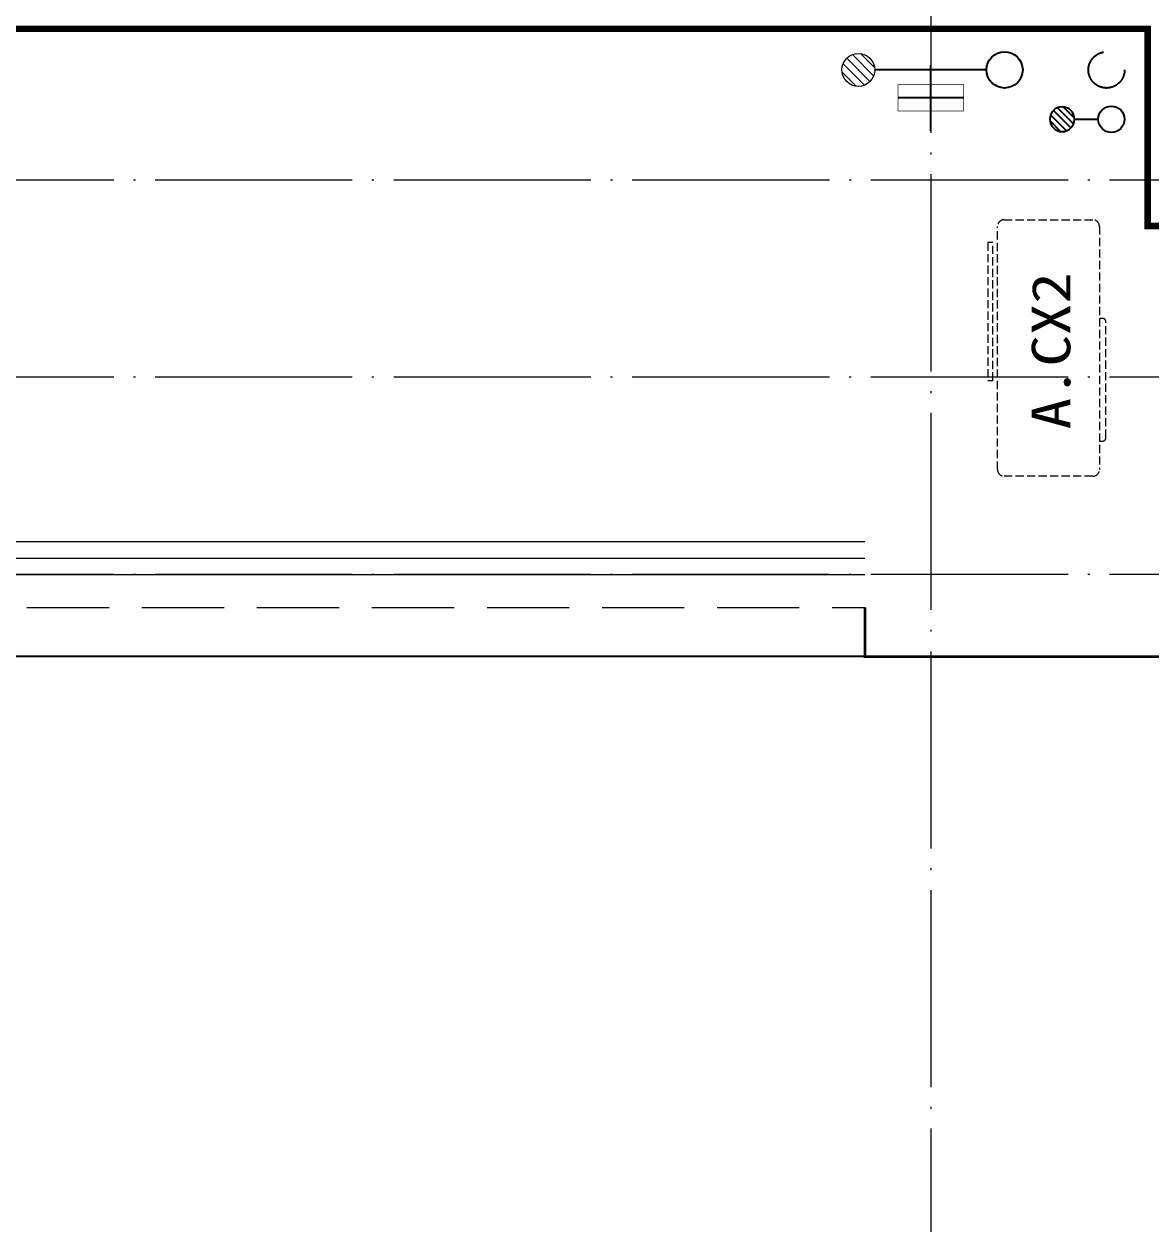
# Model space of a CAD drawing. Extents: x -518115 to 1124316, y -209821 to 1628073.
# Drawn here: x 871658 to 875087, y -178635 to -174961 of the extents above; entities that cross this region are included whole.
import ezdxf

# ---------------------------------------------------------------- set-up
doc = ezdxf.new("R2010")
doc.units = 0
doc.header["$LTSCALE"] = 1000
doc.header["$MEASUREMENT"] = 0
doc.linetypes.add('DASH', pattern=[0.35, 0.25, -0.1])
doc.linetypes.add('DOTE', pattern=[2.42, 2, -0.2, 0.02, -0.2])
for name, color, linetype, lineweight in [('DOTE', 19, 'DOTE', 9), ('LVTRY', 1, 'Continuous', 13), ('平面-栏杆', 135, 'Continuous', 15), ('平面-看线', 45, 'Continuous', 15), ('平面-空调室内机', 176, 'Continuous', 9), ('平面-空调预留孔', 173, 'Continuous', 15), ('空调', 76, 'Continuous', 13)]:
    doc.layers.add(name, color=color, linetype=linetype, lineweight=lineweight)
for name, color, linetype in [('EQUIP_地漏', 7, 'Continuous'), ('VPIPE-凝结', 150, 'Continuous'), ('VPIPE-废水', 31, 'Continuous'), ('VPIPE-雨水', 4, 'DASH'), ('机电标识类', 1, 'Continuous'), ('看线', 251, 'Continuous')]:
    doc.layers.add(name, color=color, linetype=linetype)
doc.styles.add('黑体', font='')
doc.styles.get('黑体').set_extended_font_data('SimHei')

# ---------------------------------------------------------------- blocks, each defined once
blk = doc.blocks.new('ferre')
at = {"layer": '平面-空调预留孔', "linetype": 'DASH', "ltscale": 0.1}
for p, q in [((93392.7, 115403.5), (93392.7, 115393.5)), ((93402.7, 115383.5), (93755.6, 115383.5)), ((93765.6, 115393.5), (93765.6, 115403.5))]:
    blk.add_line(p, q, dxfattribs=at)
blk.add_lwpolyline([(93996.7, 115742.6), (93576.8, 115742.6), (93576.8, 115727.5), (93996.7, 115727.5)], close=True, dxfattribs=at)
blk.add_lwpolyline([(94045.9, 115403.5), (93305.9, 115403.5, -0.414214), (93285.9, 115423.5), (93285.9, 115693.5, -0.414214), (93305.9, 115713.5), (94045.9, 115713.5, -0.414214), (94065.9, 115693.5), (94065.9, 115423.5, -0.414214)], format="xyb", close=True, dxfattribs=at)
for centre, start, end in [((93402.7, 115393.5), 180, 270), ((93755.6, 115393.5), 270, 0)]:
    blk.add_arc(centre, 10, start, end, dxfattribs=at)
at = {"layer": '平面-空调预留孔', "color": 251, "linetype": 'DASH', "ltscale": 0.1, "true_color": 0x636466, "style": '黑体', "width": 1.2}
blk.add_text('A.CX2', height=117.05, dxfattribs=at).set_placement((93428.3, 115492.1))
blk = doc.blocks.new('fergve')
at = {"layer": '平面-空调预留孔', "linetype": 'DASH', "ltscale": 0.1}
blk.add_blockref('ferre', (25670, -60415.8), dxfattribs=at)
blk = doc.blocks.new('dongkong')
blk.add_wipeout([(-603756, 210771), (-603756, 210570.8), (-603836, 210570.8), (-603836, 210771)])
at = {"layer": '机电标识类', "color": 250, "linetype": 'DASH', "ltscale": 400}
for p, q in [((-603796, 210771), (-603796, 210570.8)), ((-603896, 210670.7), (-603696, 210670.7))]:
    blk.add_line(p, q, dxfattribs=at)
at = {"layer": '空调', "color": 6, "linetype": 'DASH', "const_width": 2}
blk.add_lwpolyline([(-603756, 210771), (-603756, 210570.8), (-603836, 210570.8), (-603836, 210771)], close=True, dxfattribs=at)
blk = doc.blocks.new('GDGDRGDGDRGDR')
at = {"layer": '平面-空调室内机', "ltscale": 0.3, "xscale": -1, "rotation": 270}
blk.add_blockref('dongkong', (256445.9, 1046278.1), dxfattribs=at)
at = {"layer": '平面-空调预留孔', "rotation": 90}
blk.add_blockref('fergve', (522617.7, 322375.3), dxfattribs=at)
blk = doc.blocks.new('$TwtSys$00000141')
at = {"color": 1}
for p, q in [((-47.1, 3.8), (-5, 45.9)), ((-47.1, 3.8), (-5, 45.9)), ((-43.6, -17.5), (17.5, 43.6)), ((-43.6, -17.5), (17.5, 43.6)), ((-33.2, -33.2), (33.2, 33.2)), ((-33.2, -33.2), (33.2, 33.2)), ((-16.2, -43.5), (43.8, 16.4)), ((-16.2, -43.5), (43.8, 16.4)), ((5.7, -46.1), (46.1, -5.7)), ((5.7, -46.1), (46.1, -5.7))]:
    blk.add_line(p, q, dxfattribs=at)
blk.add_circle((0, 0), 47, dxfattribs=at)
blk.add_circle((0, 0), 47, dxfattribs=at)
blk = doc.blocks.new('$lvtry$00000171')
for p, q in [((-74.2, 10.6), (-10.6, 74.2)), ((-69.8, -27.4), (27.4, 69.8)), ((-53, -53), (53, 53)), ((-27.4, -69.8), (69.8, 27.4)), ((10.6, -74.2), (74.2, -10.6))]:
    blk.add_line(p, q)
blk.add_circle((0, 0), 75)
blk.add_point((0, 0))
blk = doc.blocks.new('GDGDGDSDA')
at = {"layer": 'DOTE', "linetype": 'DOTE', "ltscale": 0.3}
for p, q in [((465834.8, 367858.3), (465834.8, 359558.3)), ((471334.8, 362758.3), (417334.8, 362758.3)), ((471334.8, 362158.3), (417334.8, 362158.3)), ((471334.8, 361558.3), (417334.8, 361558.3))]:
    blk.add_line(p, q, dxfattribs=at)

msp = doc.modelspace()

# ---------------------------------------------------------------- linework, layer by layer
at = {"color": 5, "linetype": 'DASH', "ltscale": 0.8, "const_width": 20}
msp.add_lwpolyline([(868006.6, -176174.8), (868756.6, -176174.8), (868756.6, -174974.8), (875076.6, -174974.8), (875076.6, -175574.8), (878056.6, -175574.8), (878056.6, -167394.8), (869856.6, -167394.8), (869856.6, -165594.8), (867756.6, -165594.8)], dxfattribs=at)
at = {"color": 30, "const_width": 8}
msp.add_lwpolyline([(875366.6, -176734.8), (875366.6, -176884.8), (874216.6, -176884.8), (874216.6, -176734.8)], dxfattribs=at)
at = {"layer": '平面-栏杆'}
for points in [[(869566.6, -176584.8), (874216.6, -176584.8)], [(869566.6, -176634.8), (874216.6, -176634.8)]]:
    msp.add_lwpolyline(points, dxfattribs=at)
at = {"layer": '平面-看线', "linetype": 'DASH'}
msp.add_lwpolyline([(869566.6, -176734.8), (874216.6, -176734.8)], dxfattribs=at)
at = {"layer": '看线', "color": 202, "ltscale": 0.5}
msp.add_lwpolyline([(874216.6, -176884.8), (869566.6, -176884.8)], dxfattribs=at)

# ---------------------------------------------------------------- next in the draw order: block references
msp.add_blockref('GDGDRGDGDRGDR', (407300, -617666.9))

# ---------------------------------------------------------------- next in the draw order: linework, layer by layer
at = {"layer": 'VPIPE-凝结', "ltscale": 0.1}
msp.add_line((874586.6, -175099.8), (874246.6, -175099.8), dxfattribs=at)
msp.add_lwpolyline([(874854.2, -175249.8), (874926.6, -175249.8)], dxfattribs=at)
at = {"layer": 'VPIPE-凝结'}
msp.add_circle((874966.6, -175249.8), 40, dxfattribs=at)
at = {"layer": 'VPIPE-废水'}
msp.add_circle((874641.6, -175099.8), 55, dxfattribs=at)
at = {"layer": 'VPIPE-雨水'}
msp.add_circle((874951.6, -175099.8), 55, dxfattribs=at)
at = {"layer": '平面-看线'}
msp.add_lwpolyline([(869566.6, -176534.8), (874216.6, -176534.8)], dxfattribs=at)

# ---------------------------------------------------------------- next in the draw order: block references
msp.add_blockref('GDGDGDSDA', (408581.8, -538193.1))
at = {"layer": 'EQUIP_地漏', "xscale": 0.8, "yscale": -0.8, "zscale": 0.8, "rotation": 180}
msp.add_blockref('$TwtSys$00000141', (874816.6, -175249.8), dxfattribs=at)
at = {"layer": 'LVTRY', "xscale": 0.6666666667107825, "yscale": 0.6666666667107825, "rotation": 269.9999999939778}
msp.add_blockref('$lvtry$00000171', (874196.6, -175099.8), dxfattribs=at)

doc.saveas('drawing.dxf')
